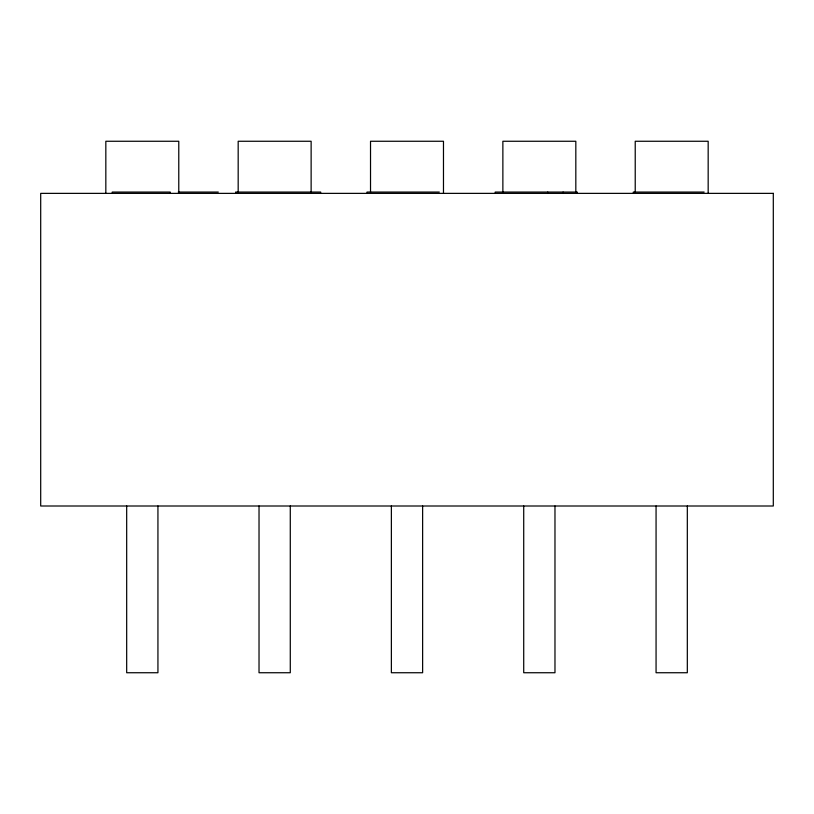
<?xml version="1.0" encoding="UTF-8"?>
<svg xmlns="http://www.w3.org/2000/svg" width="814" height="814" viewBox="0 0 814 814"><rect width="100%" height="100%" fill="white"/><g stroke="black" fill="none" stroke-linecap="round" stroke-linejoin="round"><path stroke-width="1.22" d="M178.256 192.063L218.284 192.063M439.295 192.063L367.022 192.063L367.022 193.366M704.141 192.063L633.312 192.063L633.312 193.366M708.17 193.366L708.17 141.26L635.225 141.26L635.225 192.094M687.321 506.003L687.321 672.74L656.064 672.74L656.064 506.003M577.228 193.366L577.228 192.063L495.217 192.063L495.217 193.366M575.824 192.094L575.824 141.26L502.869 141.26L502.869 192.094M563.095 192.063L563.095 193.366M554.975 506.003L554.975 672.74L523.717 672.74L523.717 506.003M547.761 192.063L547.761 193.366M443.477 193.366L443.477 141.26L370.523 141.26L370.523 192.094M422.629 506.003L422.629 672.74L391.371 672.74L391.371 506.003M320.665 193.366L320.665 192.063L235.612 192.063L235.612 193.366M311.314 192.063L311.314 193.366M311.131 193.366L311.131 141.26L238.176 141.26L238.176 192.094M290.283 506.003L290.283 672.74L259.025 672.74L259.025 506.003M237.932 192.063L237.932 193.366M178.775 193.366L178.775 141.26L105.83 141.26L105.83 193.366M170.218 193.366L170.218 192.063L112.24 192.063L112.24 193.366M157.936 506.003L157.936 672.74L126.679 672.74L126.679 506.003M773.3 193.366L40.7 193.366L40.7 506.003L773.3 506.003L773.3 193.366"/></g></svg>
